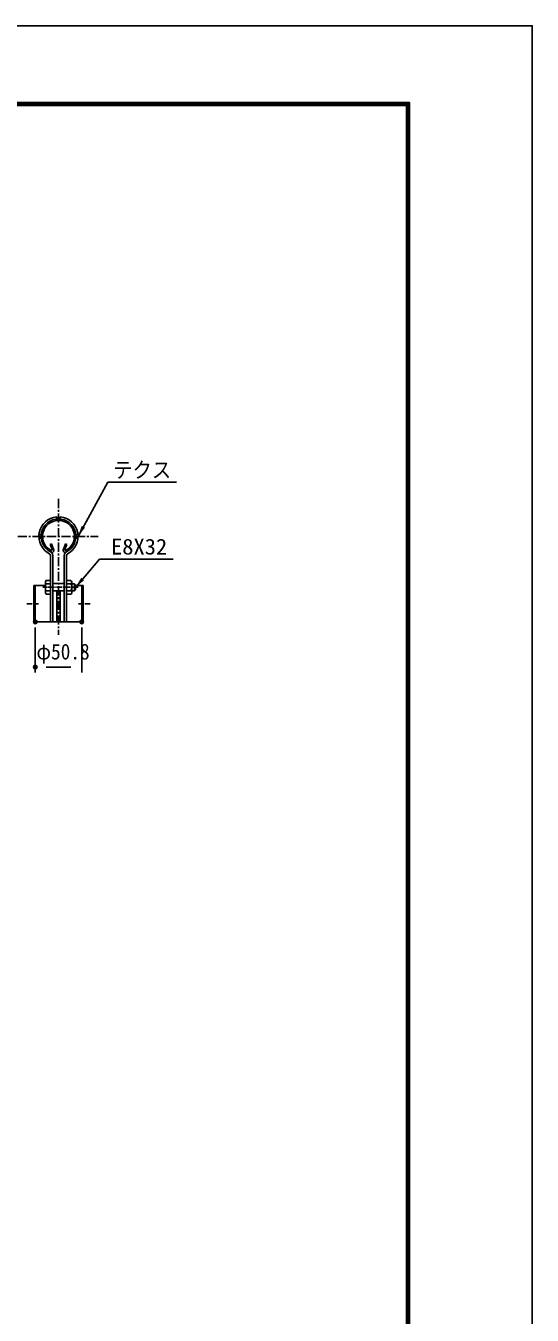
# Model space of a CAD drawing. Units: millimetres, scale not verified. Extents: x -5012 to 5012, y -3544 to 3544.
# Drawn here: x 3619 to 5012, y 0 to 3544 of the extents above; entities that cross this region are included whole.
import ezdxf
from ezdxf.enums import TextEntityAlignment as Align

# ---------------------------------------------------------------- set-up
doc = ezdxf.new("R2010")
doc.units = ezdxf.units.MM
doc.header["$LTSCALE"] = 20
doc.header["$PDMODE"] = 32
doc.header["$PDSIZE"] = 10
doc.linetypes.add('USER1', pattern=[1.125, 0.75, -0.125, 0.125, -0.125])
doc.linetypes.add('USER2', pattern=[2, 1.25, -0.25, 0.25, -0.25])
for name, color, linetype, lineweight in [('0-4_5寸法', 1, 'Continuous', 25), ('0-8_7詳細', 7, 'Continuous', 25), ('0-C_0', 7, 'Continuous', 25)]:
    doc.layers.add(name, color=color, linetype=linetype, lineweight=lineweight)
doc.layers.add('0-5_DEFPOINTS', color=7, linetype='Continuous')
doc.styles.add('ＭＳ ゴシック', font='')
doc.styles.get('ＭＳ ゴシック').set_extended_font_data('MS Gothic')

msp = doc.modelspace()

# ---------------------------------------------------------------- linework, layer by layer
at = {"layer": '0-4_5寸法'}
for p, q in [((3844.41, 2289.27), (3763.78, 2142.27)), ((4033.49, 2289.27), (3844.41, 2289.27)), ((3822.15, 2078.1), (3757.19, 2002.03)), ((4024.12, 2078.1), (3822.15, 2078.1)), ((3645.02, 1890.51), (3645.02, 1766.27)), ((3773.02, 1890.51), (3773.02, 1766.27)), ((3743.02, 1781.27), (3675.02, 1781.27))]:
    msp.add_line(p, q, dxfattribs=at)
for points in [[(3762.82, 2140.51), (3772.68, 2169.32), (3781.81, 2164.31)], [(3755.89, 2000.51), (3771.41, 2026.71), (3779.33, 2019.94)]]:
    msp.add_solid(points, dxfattribs=at)
at = {"layer": '0-5_DEFPOINTS'}
for p in [(3645.02, 1905.51), (3773.02, 1905.51), (3645.02, 1781.27)]:
    msp.add_point(p, dxfattribs=at)
at = {"layer": '0-8_7詳細', "color": 1, "linetype": 'USER2'}
for p, q in [((3709.02, 2243.25), (3709.02, 1870.31)), ((3597.22, 2140.51), (3818.2, 2140.51))]:
    msp.add_line(p, q, dxfattribs=at)
at = {"layer": '0-8_7詳細'}
for p, q in [((3704.02, 2194.08), (3704.02, 2188.13)), ((3714.02, 2194.08), (3714.02, 2188.13)), ((3655.47, 2145.7), (3661.42, 2145.7)), ((3655.47, 2135.32), (3661.42, 2135.32)), ((3762.57, 2145.7), (3756.61, 2145.7)), ((3762.57, 2135.32), (3756.61, 2135.32)), ((3690.06, 2119.74), (3686.27, 2118.36)), ((3692.31, 2101.75), (3686.27, 2118.36)), ((3696.3, 2102.59), (3690.06, 2119.74)), ((3721.74, 2102.59), (3727.98, 2119.74)), ((3725.72, 2101.75), (3731.77, 2118.36)), ((3727.98, 2119.74), (3731.77, 2118.36)), ((3687.22, 2088.15), (3687.22, 1905.51)), ((3693.02, 2088.29), (3693.02, 1905.51)), ((3725.02, 2088.29), (3725.02, 1905.51)), ((3725.02, 2088.29), (3725.02, 2029.64)), ((3730.81, 2088.15), (3730.81, 1905.51)), ((3730.81, 2088.15), (3730.81, 2029.64)), ((3640.77, 2005.51), (3640.77, 1905.51)), ((3640.77, 2005.51), (3672.99, 2005.51)), ((3645.02, 1905.51), (3645.02, 2005.51)), ((3672.99, 2016.06), (3674.92, 2019.41)), ((3672.99, 1984.96), (3672.99, 2016.06)), ((3674.92, 1981.61), (3672.99, 1984.96)), ((3674.92, 1981.61), (3672.99, 1984.96)), ((3674.5, 2009.96), (3687.22, 2009.96)), ((3687.22, 1991.06), (3674.5, 1991.06)), ((3693.02, 2010.59), (3725.02, 2010.59)), ((3693.02, 1990.44), (3725.02, 1990.43)), ((3704.02, 1990.43), (3704.02, 1905.51)), ((3714.02, 1990.43), (3714.02, 1905.51)), ((3743.29, 2019.41), (3730.69, 2019.41)), ((3730.69, 2009.96), (3743.29, 2009.96)), ((3730.69, 1991.07), (3743.29, 1991.07)), ((3745.81, 2014.72), (3745.81, 1984.76)), ((3745.81, 2014.72), (3745.81, 1984.76)), ((3745.81, 2009.96), (3753.37, 2009.96)), ((3745.81, 1991.07), (3753.37, 1991.07)), ((3753.37, 2009.96), (3755.89, 2007.43)), ((3753.37, 2009.96), (3753.37, 1991.07)), ((3755.89, 1993.59), (3753.37, 1991.07)), ((3755.89, 1993.59), (3753.37, 1991.07)), ((3755.89, 2005.51), (3777.27, 2005.51)), ((3773.02, 1905.51), (3773.02, 2005.51)), ((3777.27, 2005.51), (3777.27, 1905.51)), ((3640.77, 1960.7), (3645.02, 1960.7)), ((3640.77, 1950.32), (3645.02, 1950.32)), ((3687.22, 1981.61), (3674.92, 1981.61)), ((3743.29, 1981.61), (3730.69, 1981.61)), ((3777.27, 1960.7), (3773.02, 1960.7)), ((3777.27, 1950.32), (3773.02, 1950.32)), ((3777.27, 1905.51), (3640.77, 1905.51))]:
    msp.add_line(p, q, dxfattribs=at)
at = {"layer": '0-8_7詳細', "color": 1, "linetype": 'USER1'}
for p, q in [((3763.3, 2000.51), (3666.22, 2000.51)), ((3621.99, 1955.51), (3653.75, 1955.51)), ((3796.04, 1955.51), (3764.29, 1955.51))]:
    msp.add_line(p, q, dxfattribs=at)
at = {"layer": '0-8_7詳細'}
for points in [[(3672.99, 2016.06), (3674.92, 2019.41), (3687.22, 2019.41)], [(3753.37, 2009.96), (3755.89, 2007.43), (3755.89, 1993.59)]]:
    msp.add_lwpolyline(points, dxfattribs=at)
for centre, radius, start, end in [((3709.02, 2140.51), 53.8, 95.33161, 242.86398), ((3709.02, 2140.51), 47.88, 297.19916, 243.76425), ((3709.02, 2140.51), 43.84, 294.17444, 245.66495), ((3709.02, 2140.51), 53.8, 297.13574, 84.66617), ((3682.18, 2088.15), 5.04, 0, 62.86411), ((3682.18, 2088.29), 10.84, 0, 62.80111), ((3691.38, 2101.5), 5.04, 252.04498, 10.65469), ((3726.66, 2101.53), 5.04, 169.3454, 294.44897), ((3735.85, 2088.29), 10.84, 117.19865, 180), ((3735.85, 2088.15), 5.04, 117.1354, 180), ((3702.93, 2020.26), 30.24, 187.97958, 199.90953), ((3702.93, 2020.26), 30.24, 187.97958, 199.90953), ((3702.93, 1980.77), 30.24, 160.09047, 172.02042), ((3702.93, 1980.77), 30.24, 160.09047, 172.02042), ((3703.23, 2000.51), 30.24, 161.79012, 198.20988), ((3703.23, 2000.51), 30.24, 161.79012, 198.20988), ((3728.01, 2000.61), 17.87, 328.00369, 31.54706), ((3728.01, 2000.61), 17.87, 328.00369, 31.54706), ((3740.87, 1986.35), 5.19, 297.11212, 62.81372), ((3740.87, 1986.35), 5.19, 297.11212, 62.81372), ((3739.91, 2014.72), 5.85, 305.37329, 54.19452), ((3739.91, 2014.72), 5.85, 305.37329, 54.19452)]:
    msp.add_arc(centre, radius, start, end, dxfattribs=at)
at = {"layer": '0-C_0', "color": 3}
msp.add_lwpolyline([(-5011.88, 3543.75), (5011.87, 3543.75), (5011.87, -3543.75), (-5011.88, -3543.75)], close=True, dxfattribs=at)
at = {"layer": '0-C_0'}
for points in [[(-4674.38, 3332.81), (4674.37, 3332.81), (4674.37, -3332.81), (-4674.38, -3332.81)], [(-4672.27, 3330.7), (4672.27, 3330.7), (4672.27, -3330.7), (-4672.27, -3330.7)], [(-4670.16, 3328.59), (4670.16, 3328.59), (4670.16, -3328.59), (-4670.16, -3328.59)], [(-4668.05, 3326.48), (4668.05, 3326.48), (4668.05, -3326.48), (-4668.05, -3326.48)], [(-4665.94, 3324.37), (4665.94, 3324.37), (4665.94, -3324.38), (-4665.94, -3324.38)]]:
    msp.add_lwpolyline(points, close=True, dxfattribs=at)

# ---------------------------------------------------------------- texts
at = {"layer": '0-4_5寸法', "color": 3, "style": 'ＭＳ ゴシック'}
for s, width, p in [('テクス', 0.9, (3859.65, 2288.52)), ('E8X32', 1.05, (3853.44, 2077.66)), ('φ50.8', 0.9, (3648.36, 1789.12))]:
    msp.add_text(s, height=43.26, dxfattribs=dict(at, width=width)).set_placement(p, align=Align.BOTTOM_LEFT)

doc.saveas('drawing.dxf')
